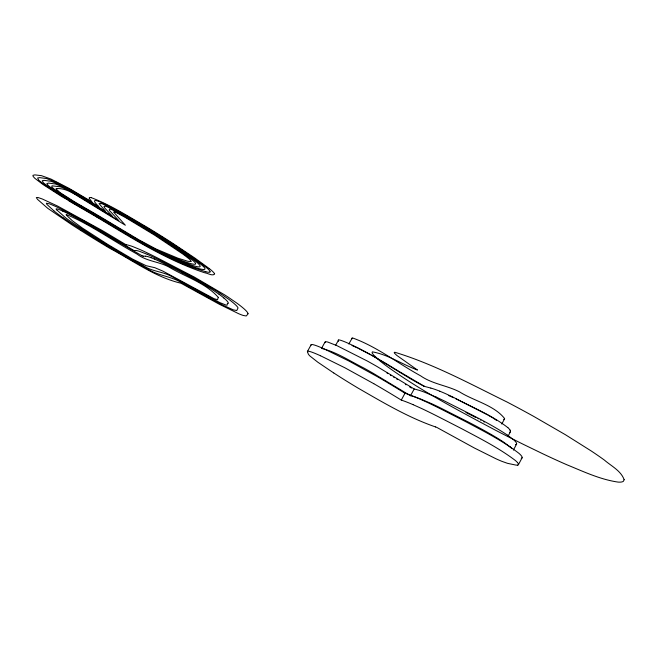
<?xml version="1.0" encoding="UTF-8"?>
<svg xmlns="http://www.w3.org/2000/svg" width="657" height="657" viewBox="0 0 657 657"><rect width="100%" height="100%" fill="white"/><g stroke="black" fill="none" stroke-linecap="round" stroke-linejoin="round"><path stroke-width="0.99" d="M338.56 341.303L338.454 340.433M209.994 271.694L209.994 271.653A58.752 4.944 29.5 0 0 206.487 267.637C180.535 247.82 152.514 230.821 124.255 214.511C122.21 213.706 81.345 189.43 98.87 206.692L73.494 191.409L56.034 182.17L46.458 178.523L39.551 177.628L37.621 177.998L38.82 180.264L44.38 184.716L68.476 200.147M436.018 397.025L424.496 392.18A81.879 6.595 28.3 0 0 418.829 390.225L414.214 388.969A21.697 1.799 28.5 0 1 409.722 386.283L376.855 366.409A49.661 4.008 28.7 0 0 367.37 361.063L336.86 345.623L327.753 342.042L325.708 341.656L325.149 342.272A106.516 8.549 29.2 0 1 325.24 342.543L325.264 342.634M501.784 424.052L504.658 418.599C493.974 405.073 473.878 400.934 459.522 391.868C446.974 385.413 432.462 384.082 420.694 375.886A37.203 3.507 28.4 0 1 415.281 372.815C394.529 360.824 375.057 345.96 352.333 337.862L348.818 343.956M508.165 435.985L510.44 431.715M513.388 450.119L516.574 444.116M518.398 464.745L522.101 457.773M410.288 395.58A21.714 1.684 28.5 0 0 410.51 395.711L414.214 388.969M335.743 345.089L338.478 340.112M307.492 351.38L311.155 344.736M321.922 347.693L325.116 341.886M228.086 303.263L227.396 303.723A73.518 5.256 28.9 0 0 227.281 303.969L227.232 305.045L226.238 305.168L219.931 302.655L184.034 283.2A86.371 5.626 29.2 0 0 180.856 281.451L178.926 280.399A41.9 2.809 29.3 0 0 174.475 277.993L172.216 276.811A13.953 0.953 29.3 0 0 168.964 275.176C160.407 271.308 150.708 271.012 142.758 265.288A26.272 1.749 29.4 0 1 132.96 260.106L127.548 257.068M504.51 418.952L503.747 419.371M321.569 348.407C336.507 352.037 349.885 361.054 363.625 367.912A49.686 3.753 28.7 0 1 373.119 373.25L406.018 393.042A21.714 1.684 28.5 0 0 409.615 395.194M435.632 426.968A18.987 1.24 28.4 0 1 436.88 427.444A39.141 2.513 28.5 0 1 438.654 428.413L438.942 428.578A69.634 4.385 28.5 0 1 441.471 429.965L474.305 447.967L495.821 458.701A44.068 2.981 28.4 0 0 501.981 461.378L507.491 463.325L515.219 464.942A106.122 7.432 28.5 0 0 516.739 465.148L517.461 465.148M145.525 256.173L143.374 256.181M205.756 271.76L191.261 267.038M91.512 197.749C111.082 205.214 128.813 216.753 146.905 227.15A89.566 7.547 29.6 0 1 156.629 233.095L162.057 236.487A138.027 11.276 29.7 0 1 172.528 243.172L194.669 257.922L209.353 268.623M411.725 396.056L413.154 396.45M430.803 388.065L425.613 386.694A14.117 1.232 28.5 0 1 424.028 386.127M411.027 395.859L410.551 395.728M413.918 396.672L415.125 397.042A81.92 6.168 28.3 0 1 420.759 399.054L432.265 403.989A48.06 3.679 28.4 0 1 441.249 408.293L468.08 421.925A57.619 4.394 28.3 0 1 476.834 426.492L479.257 427.797A36.242 2.8 28.3 0 1 503.829 442.26L510.202 447.015M101.498 203.637L99.01 203.563L105.629 211.423L76.286 193.577L60.313 184.913L51.131 181.316L44.101 180.363L42.245 180.732L43.444 182.851L48.93 187.146L72.681 202.175A30.526 2.456 29.7 0 0 74.528 203.268L75.456 203.81A83.948 6.989 29.8 0 0 77.625 205.074L89.311 211.792A40.635 3.113 29.7 0 1 91.635 213.139L92.727 213.771A75.153 5.626 29.7 0 1 98.443 217.138L100.562 218.395A124.6 9.026 29.7 0 1 103.157 219.947C130.694 236.438 158.05 253.906 188.362 265.001A220.152 18.683 30 0 0 190.456 265.757C200.048 269.411 213.73 273.427 197.453 261.749C171.378 243.065 144.154 225.975 116.026 210.569M188.14 263.884C231.806 279.931 142.709 226.92 140.278 225.014C130.102 219.019 119.96 212.901 109.3 207.793C106.319 206.208 100.882 204.417 106.196 209.55L112.29 216.087L84.457 199.03A75.662 6.077 29.8 0 0 82.1 197.593L81.115 197.001A51.205 4.18 29.8 0 0 79.522 196.049L64.706 187.73L55.631 184.067A80.992 6.71 29.6 0 0 54.901 183.911L48.47 183.081L46.828 183.648L48.478 185.791L53.825 189.791L75.218 203.194A35.856 2.899 29.7 0 0 76.812 204.13L78.273 204.976M435.607 426.96C408.169 417.499 383.031 402.462 357.975 388.049A112.938 7.72 28.6 0 1 333.896 373.053M151.151 257.725L154.354 259.022M142.142 255.844L112.774 238.811M439.812 391.211L444.001 392.968A38.114 3.326 28.3 0 1 454.693 397.986C472.523 407.554 491.773 415.101 507.836 427.617M423.946 386.086L396.582 369.965A112.027 9.231 28.8 0 0 388.427 364.964A79.53 6.677 28.7 0 0 384.747 362.754L371.262 355.084M448.69 395.555L453.65 397.731M352.004 345.5L357.153 347.791M416.965 397.764L425.531 401.567A56.535 4.271 28.4 0 1 429.694 403.521L435.115 406.149A65.199 4.895 28.4 0 1 438.646 407.898A76.146 5.675 28.4 0 1 444.395 410.797L463.078 420.332A95.15 7.022 28.3 0 1 465.969 421.81C484.127 431.444 502.679 440.781 518.997 453.387A84.178 6.365 28.4 0 1 520.853 455.186L521.141 455.515A113.521 8.566 28.5 0 1 521.239 458.266M413.204 404.72L421.745 408.572A56.568 3.975 28.4 0 1 425.892 410.551L431.312 413.196A65.232 4.558 28.4 0 1 434.835 414.961A76.187 5.281 28.4 0 1 440.584 417.877L459.251 427.452A95.199 6.529 28.3 0 1 462.142 428.947C480.3 438.605 498.811 447.975 515.26 460.409A84.227 5.921 28.4 0 1 517.141 462.167L517.437 462.487M147.349 254.366L139.456 251.303A83.726 6.02 29.2 0 0 136.098 250.506L134.069 250.563A22.461 1.626 29.4 0 1 129.027 247.59A60.616 4.509 29.4 0 1 127.704 246.802L91.504 225.302A51.78 3.589 29.6 0 0 81.509 219.693L56.987 207.029L49.579 203.859L46.327 203.202L46.844 204.319L53.833 210.79M177.571 261.461L146.568 245.981L101.991 219.734A121.931 8.82 29.7 0 0 99.371 218.173L97.293 216.933A68.484 5.133 29.7 0 0 91.528 213.541L90.806 213.123A36.759 2.817 29.7 0 0 88.679 211.891L76.499 204.894A94.978 7.941 29.8 0 1 74.791 203.892L73.97 203.415M62.711 211.086L65.56 212.416A37.794 2.62 29.6 0 1 74.808 217.073L76.097 217.746A35.215 2.447 29.6 0 1 79.998 219.84L97.179 229.548A81.337 5.478 29.6 0 1 102.459 232.652A119.968 7.876 29.6 0 1 112.766 238.811M320.435 355.716L344.982 367.838L373.767 383.68M348.974 343.627L352.3 345.18A36.234 3.129 28.7 0 1 362.311 350.173L363.633 350.871A33.753 2.924 28.7 0 1 367.575 352.965L370.113 354.353M455.81 398.75L460.417 401.016M357.966 348.169L375.139 357.153M461.247 401.435L487.387 414.756M160.554 260.673L180.946 271.045A61.454 4.459 29.2 0 1 187.803 274.61L191.787 276.737A36.997 2.727 29.3 0 1 218.132 292.069L228.39 299.017A77.822 5.626 29.3 0 1 231.954 301.752L233.013 302.606A103.478 7.416 29.4 0 1 234.393 303.789L234.574 303.953A108.594 7.777 29.4 0 1 238.031 307.952L236.758 310.531L233.35 309.882L222.969 305.193L207.678 297.136A75.391 5.453 29.2 0 1 204.368 295.322L183.599 283.816A50.835 3.367 29.2 0 0 178.203 280.876C168.167 275.817 155.75 275.045 146.109 267.9A37.112 2.472 29.4 0 1 130.423 259.466L117.406 251.984A75.046 5.125 29.4 0 1 113.932 249.931L112.626 249.159A97.064 6.726 29.4 0 1 102.615 243.123L71.416 223.298A153.27 11.013 29.3 0 1 68.87 221.606L63.031 217.648M470.067 414.608L470.888 415.027M465.944 412.53L466.766 412.941M469.238 414.189L467.587 413.36M471.504 415.339L472.112 415.651M182.219 272.827L163.585 263.367A39.165 2.833 29.3 0 0 154.305 258.989M472.72 415.963L473.336 416.275M473.952 416.587L474.568 416.899M475.183 417.22L475.808 417.54M477.828 418.583L478.337 418.854M424.192 386.365L417.096 382.53A37.219 3.31 28.5 0 1 411.676 379.459L400.031 372.437M480.431 419.946L480.99 420.25M483.798 421.753L484.357 422.057M488.11 415.167L491.912 417.351M411.504 388.032L410.896 387.687M374.909 357.145L399.448 372.067M410.297 387.343L409.59 386.932M78.52 204.639L90.461 211.513A61.126 4.656 29.7 0 1 96.497 215.028A101.86 7.547 29.7 0 1 104.709 219.898C126.037 232.488 146.856 246.26 169.761 255.91C170.877 256.246 207.94 272.047 191.425 259.367C168.151 242.417 143.711 227.051 118.523 213.098C116.19 212.383 109.095 207.012 109.152 209.944A86.798 7.654 29.4 0 0 109.818 210.848L118.868 220.686L83.579 199.071A70.718 5.675 29.8 0 0 80.047 196.919L68.607 190.341L61.561 187.204A48.216 3.999 29.7 0 0 59.918 186.76L52.133 185.832A87.668 7.137 29.6 0 0 51.911 185.882L51.829 187.081L55.098 189.898L73.395 201.617A35.264 2.866 29.7 0 0 76.877 203.686L90.091 211.768A54.203 4.131 29.7 0 1 95.019 214.642A91.857 6.825 29.7 0 1 102.287 218.937C127.91 234.163 153.106 250.67 181.11 261.33A201.847 17.09 30 0 0 188.124 263.876M96.349 216.851L98.345 218.042A121.175 8.738 29.7 0 1 101.006 219.627C132.016 238.245 162.993 257.585 197.084 270.15A265.453 22.642 30.1 0 0 204.729 272.762C207.415 272.926 212.967 276.671 214.593 273.887M68.854 200.861L71.128 202.208A39.666 3.186 29.7 0 0 73.099 203.374L90.847 213.615A63.351 4.747 29.7 0 1 96.341 216.851M405.344 384.394L406.059 384.83M126.054 244.757L105.424 232.406A96.398 6.529 29.6 0 0 101.712 230.229L57.709 206.126L42.253 198.972L38.032 197.527L36.316 197.568L37.515 199.367L47.756 208.326L72.048 224.883A195.186 14.257 29.3 0 0 74.972 226.772L81.066 230.673M393.699 377.192L394.479 377.676M396.795 379.105L397.559 379.582M492.725 417.844L496.487 420.34M333.74 372.971L317.717 362.13L309.833 355.922A118.309 8.114 28.6 0 1 308.199 353.803L307.583 351.873M507.582 435.205L513.922 440.026A75.604 6.2 28.4 0 1 515.671 441.833L516.073 442.366A100.193 8.204 28.5 0 1 516.468 443.048L516.509 443.138A105.071 8.607 28.5 0 1 515.417 444.69M218.978 294.196L211.291 289.031A25.344 1.864 29.3 0 0 194.669 279.324L193.552 278.732A53.931 3.901 29.2 0 0 182.285 272.869M57.167 210.24L65.495 217.705A64.928 4.484 29.5 0 0 70.151 221.105L94.345 237.021L121.446 253.536A41.251 2.776 29.4 0 0 127.548 257.068M89.253 198.389L92.013 201.896L69.1 188.378L50.86 179.024L41.44 175.657L34.862 174.885L32.94 175.329L33.154 176.446L34.854 178.326L43.075 184.568L61.922 196.673L71.9 202.192A32.998 2.644 29.7 0 0 73.765 203.292M247.968 313.471L247.755 312.929A117.217 8.401 29.4 0 0 241.48 306.663L240.807 306.129A86.568 6.274 29.3 0 0 237.161 303.345L227.995 297.046A53.8 3.95 29.3 0 0 224.333 294.681L194.357 277.09L157.163 257.799A75.834 5.453 29.3 0 0 148.654 253.577L143.916 251.319A58.062 4.213 29.3 0 0 140.401 249.717L132.755 246.572A92.103 6.627 29.2 0 0 126.111 244.79M351.996 338.166L352.062 338.757M209.296 268.598A64.731 5.453 29.5 0 1 214.634 273.87M89.508 198.529A42.869 3.745 29.6 0 1 91.389 197.675M191.154 266.972A140.573 11.744 29.8 0 1 177.653 261.519M210.232 271.826A79.357 6.677 29.6 0 1 205.6 271.661M101.285 203.498A24.744 2.16 29.7 0 1 116.059 210.593M56.945 210.125A32.086 2.226 29.6 0 1 62.776 211.127M223.807 297.958A94.756 6.784 29.4 0 1 228.143 303.164M219.036 294.229A73.272 5.289 29.4 0 1 223.832 297.974M145.608 256.222A70.085 5.034 29.2 0 1 151.061 257.675M143.316 256.148A18.15 1.289 29.5 0 1 142.208 255.877M62.924 217.598A82.503 5.716 29.5 0 1 53.841 210.798M147.242 254.292A53.316 3.852 29.3 0 1 160.579 260.698M81.205 230.73A116.461 8.122 29.4 0 0 109.949 248.403C132.854 260.558 154.814 276.86 180.248 283.052A19.423 1.314 29.2 0 1 181.045 283.266A40.077 2.653 29.2 0 1 182.843 284.243L183.139 284.407A71.268 4.624 29.2 0 1 185.717 285.828L219.151 304.158L238.532 313.652A45.013 3.162 29.2 0 0 243.147 315.434L246.227 315.976L247.903 314.103A109.39 7.843 29.4 0 0 247.968 313.471M307.501 351.832A51.722 3.597 28.7 0 1 320.476 355.741M373.767 383.68A78.298 5.355 28.7 0 1 381.635 388.262L388.336 392.237A131.499 8.713 28.8 0 1 391.72 394.266L401.287 400.08L404.999 393.239L395.457 387.4A131.441 9.362 28.8 0 0 392.073 385.355L385.396 381.372A78.265 5.757 28.7 0 0 377.537 376.773L348.76 360.948L324.18 348.916A51.698 3.868 28.7 0 0 311.147 345.212M401.353 400.121A89.401 6.176 28.4 0 1 413.122 404.671M517.445 462.487A113.579 7.974 28.5 0 1 517.404 465.115M405.065 393.28A89.36 6.644 28.3 0 1 416.891 397.715M510.218 447.015A75.645 5.806 28.4 0 1 511.68 448.444M436.01 397.017A48.035 3.926 28.3 0 1 445.019 401.296L471.874 414.863A57.594 4.689 28.3 0 1 480.637 419.412L483.051 420.71A36.225 2.998 28.3 0 1 507.582 435.213M387.006 373.102A112.076 8.672 28.8 0 1 387.876 373.628M390.439 375.196A112.076 8.672 28.8 0 1 391.285 375.705M338.24 340.318A30.739 2.661 28.7 0 1 349.015 343.66M430.877 388.106A68.484 5.888 28.2 0 1 439.747 391.17M507.902 427.65A71.079 6.217 28.4 0 1 510.07 430.138M510.037 430.121A91.668 8.007 28.4 0 1 509.545 432.216M56.108 188.945L60.058 192.616L73.683 201.288A32.012 2.603 29.7 0 0 78.503 204.155L90.773 211.209A85.566 6.43 29.7 0 1 106.048 220.21L138.997 239.887L156.021 249.003L177.768 258.144L187.959 261.33L191.31 261.511L189.766 259.359L183.204 254.284L154.797 235.263L125.372 217.467L116.125 212.482L113.743 211.956A39.905 3.49 29.6 0 0 113.825 212.293L125.347 225.228L82.815 199.178C74.997 194.587 67.26 188.51 57.709 188.518A86.116 7.013 29.6 0 0 56.436 188.6L56.108 188.945M218.296 297.366L217.508 299.699L214.042 298.697L162.961 271.152L154.838 267.695L146.15 265.707L132.615 259.113L107.764 244.42L82.347 228.028L72.286 220.703L66.686 215.397L66.094 214.675L66.521 214.552C89.368 224.226 109.776 238.696 131.334 250.859A38.549 2.784 29.5 0 0 137.067 254.087C147.234 261.921 160.226 261.387 170.877 268.171C186.802 277.32 205.937 283.29 218.296 297.366M624.15 479.692L623.411 481.244A211.217 19.85 28.4 0 1 617.999 482.082C600.087 479.479 583.473 471.554 566.86 464.762A138.381 12.623 28.2 0 1 542.386 453.585L523.801 444.567A163.856 15.201 28.2 0 1 494.343 429.612C457.65 410.075 420.628 390.636 386.85 366.253A153.245 13.92 28.1 0 1 379.376 360.422L373.25 354.632L372.084 352.817L372.347 351.856C388.312 354.649 402.314 364.471 417.474 370.039L396.779 355.38L394.471 353.195L394.233 352.53L394.742 352.226C433.891 364.077 470.346 384.008 506.99 401.994A114.786 10.98 28.1 0 1 533.665 416.374L565.431 434.729L591.136 450.916A137.132 12.959 28.1 0 1 604.383 460.081C611.215 466.01 620.972 470.749 624.15 479.692"/></g></svg>
